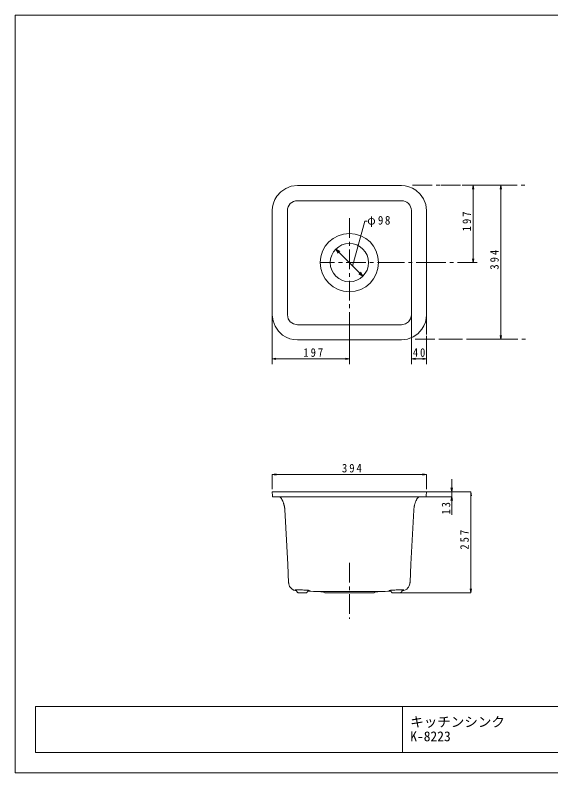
# Model space of a CAD drawing. Units: millimetres, scale not verified. Extents: x -1392 to 1350, y -947 to 991.
# Drawn here: x -1392 to -21, y -947 to 991 of the extents above; entities that cross this region are included whole.
import ezdxf
from ezdxf.enums import TextEntityAlignment as Align

# ---------------------------------------------------------------- set-up
doc = ezdxf.new("R2010")
doc.units = ezdxf.units.MM
doc.header["$LTSCALE"] = 10
doc.linetypes.add('CHAIN1', pattern=[8, 5, -1, 1, -1])
for name, color, linetype, lineweight in [('0-0_0', 7, 'Continuous', 5), ('0-1_DEFPOINTS', 7, 'Continuous', 5), ('F-0_ﾚｲﾔ-240', 7, 'Continuous', 5)]:
    doc.layers.add(name, color=color, linetype=linetype, lineweight=lineweight)
doc.styles.add('ＭＳ ゴシック', font='')
doc.styles.get('ＭＳ ゴシック').set_extended_font_data('MS Gothic')

msp = doc.modelspace()

# ---------------------------------------------------------------- linework, layer by layer
at = {"layer": '0-0_0'}
for p, q in [((-570.85, 392.7), (-560.4, 386.66)), ((-501.55, 323.4), (-507.59, 333.86)), ((-501.55, 323.4), (-512.01, 329.44)), ((-296.08, -240.99), (-285.53, -240.99))]:
    msp.add_line(p, q, dxfattribs=at)
for points in [[(-669.33, 555.09), (-684.89, 553.2), (-699.08, 547.79), (-711.46, 539.31), (-721.57, 528.19), (-726.85, 519.38), (-730.58, 510.12), (-732.78, 500.6), (-733.48, 491.03)], [(-402.87, 555.09), (-469.5, 555.09), (-536.12, 555.09), (-602.75, 555.09), (-669.37, 555.09)], [(-338.77, 491), (-340.71, 506.69), (-346.23, 520.99), (-354.86, 533.42), (-366.17, 543.54), (-374.9, 548.67), (-384.06, 552.29), (-393.45, 554.42), (-402.89, 555.09)], [(-687.33, 509.04), (-690.61, 505.05), (-692.94, 500.62), (-694.35, 495.89), (-694.82, 491.02)], [(-669.4, 516.43), (-674.51, 515.92), (-679.27, 514.45), (-683.58, 512.12), (-687.33, 509.04)], [(-669.4, 516.43), (-602.76, 516.43), (-536.12, 516.43), (-469.48, 516.43), (-402.84, 516.43)], [(-384.87, 508.99), (-388.86, 512.25), (-393.28, 514.58), (-397.99, 515.97), (-402.85, 516.43)], [(-377.43, 491.03), (-377.95, 496.15), (-379.43, 500.92), (-381.77, 505.24), (-384.87, 508.99)], [(-733.48, 490.99), (-733.48, 424.36), (-733.48, 357.74), (-733.48, 291.12), (-733.48, 224.49)], [(-694.82, 224.46), (-694.82, 291.1), (-694.82, 357.74), (-694.82, 424.38), (-694.82, 491.02)], [(-377.43, 491.02), (-377.43, 424.38), (-377.43, 357.74), (-377.43, 291.1), (-377.43, 224.46)], [(-338.77, 224.49), (-338.77, 291.12), (-338.77, 357.74), (-338.77, 424.36), (-338.77, 490.99)], [(-527.85, 349.31), (-497.08, 464.12), (-490.89, 464.12)], [(-501.55, 323.4), (-570.85, 392.7), (-564.81, 382.24)], [(-733.48, 224.5), (-731.61, 209.07), (-726.29, 194.99), (-717.94, 182.69), (-707, 172.59), (-698.11, 167.18), (-688.74, 163.36), (-679.1, 161.1), (-669.38, 160.39)], [(-694.82, 224.45), (-692.82, 214.55), (-687.37, 206.48), (-679.29, 201.04), (-669.4, 199.05)], [(-402.85, 160.39), (-387.29, 162.3), (-373.1, 167.72), (-360.73, 176.22), (-350.63, 187.35), (-345.36, 196.16), (-341.64, 205.43), (-339.46, 214.95), (-338.77, 224.52)], [(-402.83, 199.05), (-392.94, 201.04), (-384.86, 206.49), (-379.42, 214.57), (-377.43, 224.46)], [(-536.12, 199.05), (-569.44, 199.05), (-602.76, 199.05), (-636.09, 199.05), (-669.4, 199.05)], [(-402.84, 199.05), (-436.16, 199.05), (-469.48, 199.05), (-502.8, 199.05), (-536.12, 199.05)], [(-669.37, 160.39), (-602.75, 160.39), (-536.12, 160.39), (-469.5, 160.39), (-402.87, 160.39)], [(-733.73, -228.53), (-635.05, -228.53), (-536.38, -228.53), (-437.7, -228.53), (-339.02, -228.53)], [(-732.62, -241.25), (-732.9, -238.07), (-733.17, -234.89), (-733.45, -231.71), (-733.73, -228.53)], [(-340.14, -241.25), (-339.86, -238.07), (-339.58, -234.89), (-339.3, -231.71), (-339.02, -228.53)], [(-340.14, -241.25), (-438.26, -241.25), (-536.38, -241.25), (-634.5, -241.25), (-732.62, -241.25)], [(-714.06, -241.51), (-714.58, -241.37), (-714.82, -241.32), (-715.06, -241.29), (-715.6, -241.25)], [(-711.61, -243.39), (-712.17, -242.7), (-712.89, -242.1), (-713.69, -241.65), (-714.51, -241.4)], [(-714.05, -241.51), (-713.96, -241.55), (-713.88, -241.58), (-713.79, -241.62), (-713.7, -241.66)], [(-711.61, -243.39), (-710.93, -244.51), (-710.23, -245.64), (-709.54, -246.77), (-708.89, -247.91), (-708.67, -248.35), (-708.45, -248.81), (-708.23, -249.26), (-708.01, -249.7), (-707.86, -249.99), (-707.73, -250.28), (-707.59, -250.56), (-707.44, -250.85), (-707.22, -251.3), (-707, -251.75), (-706.78, -252.2), (-706.56, -252.65), (-706.06, -253.86), (-705.58, -255.1), (-705.12, -256.34), (-704.65, -257.57)], [(-368.1, -257.63), (-367.63, -256.38), (-367.17, -255.13), (-366.7, -253.88), (-366.19, -252.65), (-365.97, -252.2), (-365.75, -251.75), (-365.53, -251.3), (-365.31, -250.85), (-365.17, -250.57), (-365.03, -250.28), (-364.89, -250), (-364.75, -249.71), (-364.53, -249.26), (-364.31, -248.81), (-364.09, -248.36), (-363.87, -247.91), (-363.22, -246.77), (-362.53, -245.64), (-361.83, -244.51), (-361.14, -243.39)], [(-357.15, -241.25), (-358.35, -241.42), (-359.45, -241.86), (-360.4, -242.54), (-361.14, -243.39)], [(-704.02, -259.73), (-704.18, -259.21), (-704.34, -258.68), (-704.5, -258.15), (-704.66, -257.63)], [(-703.17, -262.64), (-703.54, -261.38), (-703.9, -260.12), (-704.27, -258.86), (-704.64, -257.6)], [(-704.56, -257.87), (-704.21, -259.06), (-703.84, -260.25), (-703.49, -261.45), (-703.17, -262.64), (-703.07, -263.13), (-702.97, -263.62), (-702.87, -264.11), (-702.77, -264.6), (-702.71, -264.92), (-702.65, -265.23), (-702.58, -265.54), (-702.52, -265.85), (-702.42, -266.34), (-702.32, -266.83), (-702.22, -267.32), (-702.12, -267.81), (-701.94, -269.12), (-701.8, -270.43), (-701.66, -271.75), (-701.52, -273.06)], [(-703.17, -262.64), (-702.9, -263.93), (-702.62, -265.22), (-702.35, -266.52), (-702.12, -267.81), (-702.06, -268.31), (-702.01, -268.81), (-701.95, -269.31), (-701.89, -269.8), (-701.78, -270.82), (-701.66, -271.83), (-701.55, -272.85), (-701.47, -273.86)], [(-368.1, -257.63), (-368.48, -258.88), (-368.87, -260.13), (-369.25, -261.38), (-369.59, -262.64), (-369.69, -263.13), (-369.79, -263.62), (-369.89, -264.11), (-369.99, -264.6), (-370.05, -264.92), (-370.11, -265.23), (-370.17, -265.54), (-370.24, -265.85), (-370.34, -266.34), (-370.44, -266.83), (-370.53, -267.32), (-370.63, -267.81), (-370.69, -268.31), (-370.75, -268.81), (-370.8, -269.31), (-370.86, -269.8), (-371.01, -271.12), (-371.14, -272.43), (-371.25, -273.74), (-371.34, -275.06), (-373.76, -321.15), (-376.18, -367.24), (-378.6, -413.34), (-381.02, -459.43), (-381.04, -459.93), (-381.07, -460.43), (-381.09, -460.93), (-381.12, -461.43)], [(-701.47, -273.86), (-699.01, -320.76), (-696.55, -367.65), (-694.09, -414.54), (-691.64, -461.43)], [(-691.67, -460.75), (-691.62, -461.5), (-691.56, -462.25), (-691.48, -462.99), (-691.39, -463.74)], [(-691.39, -463.73), (-689.03, -470.6), (-684.67, -476.11), (-678.8, -479.9), (-671.89, -481.6)], [(-386.42, -474.43), (-384.54, -471.96), (-383.07, -469.32), (-382.01, -466.55), (-381.37, -463.73)], [(-381.37, -463.74), (-381.28, -463.01), (-381.2, -462.28), (-381.14, -461.54), (-381.09, -460.81)], [(-675.61, -479.42), (-674.94, -479.38), (-674.19, -479.38), (-673.49, -479.41), (-672.92, -479.42), (-668.78, -479.39), (-664.59, -479.36), (-660.4, -479.36), (-656.23, -479.44), (-652.74, -479.64), (-649.26, -479.93), (-645.79, -480.21), (-642.3, -480.37)], [(-675.61, -479.42), (-675.34, -479.51), (-675.08, -479.6), (-674.81, -479.68), (-674.55, -479.77)], [(-674.55, -479.77), (-674.34, -479.87), (-674.14, -479.97), (-673.93, -480.07), (-673.73, -480.17), (-673.68, -480.19), (-673.64, -480.22), (-673.59, -480.24), (-673.55, -480.27)], [(-671.92, -481.56), (-672.31, -481.18), (-672.72, -480.84), (-673.13, -480.53), (-673.55, -480.27)], [(-670.16, -484.43), (-670.49, -483.62), (-670.9, -482.86), (-671.38, -482.17), (-671.92, -481.56)], [(-670.16, -484.44), (-669.69, -485.31), (-669.01, -485.97), (-668.16, -486.39), (-667.2, -486.55)], [(-647.25, -486.55), (-645.96, -486.43), (-644.89, -485.9), (-644.05, -485), (-643.45, -483.76)], [(-642.25, -482.34), (-642.61, -482.67), (-642.92, -483.02), (-643.21, -483.39), (-643.45, -483.76)], [(-642.58, -482.66), (-635.15, -482.92), (-627.73, -483.18), (-620.3, -483.44), (-612.87, -483.7)], [(-638.18, -480.87), (-638.62, -480.75), (-639.06, -480.68), (-639.51, -480.63), (-639.97, -480.59), (-640.55, -480.54), (-641.13, -480.48), (-641.72, -480.43), (-642.3, -480.37)], [(-640.83, -481.42), (-641.23, -481.62), (-641.6, -481.84), (-641.94, -482.08), (-642.25, -482.34)], [(-640.83, -481.42), (-640.57, -481.29), (-640.37, -481.22), (-640.2, -481.17), (-639.98, -481.1)], [(-639.98, -481.1), (-639.37, -480.97), (-639.09, -480.92), (-638.8, -480.9), (-638.18, -480.87)], [(-598.7, -486.55), (-602.18, -485.38), (-605.75, -484.51), (-609.35, -483.95), (-612.88, -483.7)], [(-459.88, -483.7), (-498.13, -483.7), (-536.38, -483.7), (-574.63, -483.7), (-612.87, -483.7)], [(-459.88, -483.7), (-463.64, -483.98), (-467.31, -484.57), (-470.8, -485.44), (-474.07, -486.55)], [(-459.88, -483.7), (-452.46, -483.44), (-445.03, -483.18), (-437.6, -482.92), (-430.18, -482.66)], [(-432.78, -481.1), (-433.39, -480.97), (-433.67, -480.92), (-433.95, -480.9), (-434.58, -480.87), (-434.15, -480.75), (-433.72, -480.68), (-433.28, -480.63), (-432.83, -480.59), (-431.87, -480.53), (-430.9, -480.46), (-429.94, -480.39), (-428.97, -480.33)], [(-430.44, -482.39), (-431, -481.99), (-431.56, -481.65), (-432.14, -481.36), (-432.77, -481.1)], [(-429.83, -483.03), (-429.97, -482.86), (-430.13, -482.68), (-430.3, -482.51), (-430.44, -482.39)], [(-429.83, -483.03), (-429.7, -483.21), (-429.57, -483.39), (-429.44, -483.58), (-429.31, -483.76)], [(-429.31, -483.76), (-429.15, -484.08), (-428.98, -484.4), (-428.82, -484.71), (-428.66, -485.03)], [(-428.97, -480.33), (-425.87, -480.13), (-422.78, -479.87), (-419.68, -479.62), (-416.57, -479.45), (-412.77, -479.37), (-408.96, -479.37), (-405.16, -479.41), (-401.38, -479.45), (-400.88, -479.45), (-400.38, -479.45), (-399.88, -479.46), (-399.38, -479.46), (-398.87, -479.44), (-398.29, -479.41), (-397.7, -479.39), (-397.15, -479.42)], [(-405.55, -486.55), (-404.58, -486.39), (-403.73, -485.96), (-403.05, -485.29), (-402.6, -484.44)], [(-402.6, -484.44), (-402.49, -484.19), (-402.39, -483.94), (-402.28, -483.68), (-402.17, -483.43), (-401.88, -482.89), (-401.61, -482.49), (-401.31, -482.12), (-400.92, -481.65)], [(-398.21, -479.77), (-398.73, -480.03), (-399.19, -480.27), (-399.64, -480.54), (-400.12, -480.9), (-400.32, -481.09), (-400.52, -481.27), (-400.72, -481.46), (-400.92, -481.65)], [(-400.91, -481.65), (-396.68, -480.89), (-392.81, -479.38), (-389.36, -477.2), (-386.42, -474.43)], [(-397.15, -479.42), (-397.41, -479.51), (-397.68, -479.6), (-397.94, -479.68), (-398.21, -479.77)], [(-667.2, -486.55), (-666.7, -486.55), (-666.2, -486.55), (-665.7, -486.55), (-665.2, -486.55), (-661.11, -486.55), (-657.03, -486.55), (-652.94, -486.55), (-648.85, -486.55), (-648.35, -486.55), (-647.85, -486.55), (-647.35, -486.55), (-646.85, -486.55), (-646.72, -486.54), (-646.58, -486.53), (-646.45, -486.52), (-646.32, -486.5)], [(-598.69, -486.55), (-567.54, -486.55), (-536.38, -486.55), (-505.22, -486.55), (-474.06, -486.55)], [(-428.66, -485.03), (-428.12, -485.68), (-427.46, -486.15), (-426.71, -486.45), (-425.91, -486.55)], [(-425.91, -486.55), (-420.82, -486.55), (-415.73, -486.55), (-410.64, -486.55), (-405.55, -486.55)]]:
    msp.add_lwpolyline(points, dxfattribs=at)
for radius in [74.63, 49]:
    msp.add_circle((-536.2, 358.05), radius, dxfattribs=at)
at = {"layer": '0-1_DEFPOINTS'}
for p, q in [((-219.61, 555.79), (-247.49, 555.79)), ((-219.61, 555.79), (-221.34, 545.94)), ((-219.61, 555.79), (-219.61, 358.05)), ((-219.61, 555.79), (-217.87, 545.94)), ((-148.84, 555.79), (-219.61, 555.79)), ((-148.84, 555.79), (-150.58, 545.94)), ((-148.84, 555.79), (-148.84, 161.79)), ((-148.84, 555.79), (-147.11, 545.94)), ((-219.61, 358.05), (-247.49, 358.05)), ((-219.61, 358.05), (-221.34, 367.9)), ((-219.61, 358.05), (-217.87, 367.9)), ((-734.22, 126.31), (-734.22, 224.49)), ((-536.2, 126.31), (-536.2, 224.49)), ((-377.05, 111.63), (-377.05, 160.39)), ((-338.68, 111.63), (-338.68, 160.39)), ((-148.84, 161.79), (-219.61, 161.79)), ((-148.84, 161.79), (-150.58, 171.63)), ((-148.84, 161.79), (-147.11, 171.63)), ((-734.22, 111.63), (-724.37, 113.36)), ((-734.22, 111.63), (-536.2, 111.63)), ((-734.22, 111.63), (-724.37, 109.89)), ((-536.2, 111.63), (-546.05, 113.36)), ((-536.2, 111.63), (-546.05, 109.89)), ((-377.05, 111.63), (-367.2, 113.36)), ((-377.05, 111.63), (-338.68, 111.63)), ((-377.05, 111.63), (-367.2, 109.89)), ((-338.68, 111.63), (-348.53, 113.36)), ((-338.68, 111.63), (-348.53, 109.89)), ((-733.73, -184.09), (-723.88, -182.36)), ((-733.73, -184.09), (-339.02, -184.09)), ((-733.73, -184.09), (-723.88, -185.83)), ((-733.73, -184.09), (-733.73, -221.57)), ((-339.02, -184.09), (-348.87, -182.36)), ((-339.02, -184.09), (-348.87, -185.83)), ((-339.02, -184.09), (-339.02, -221.57)), ((-274.47, -195.86), (-274.47, -287.3)), ((-274.47, -228.46), (-339.02, -228.46)), ((-274.47, -228.46), (-276.21, -218.61)), ((-274.47, -228.46), (-272.74, -218.61)), ((-225.44, -228.46), (-274.47, -228.46)), ((-225.44, -228.46), (-225.44, -486.55)), ((-225.44, -228.46), (-223.7, -238.31)), ((-274.47, -240.99), (-340.14, -240.99)), ((-274.47, -240.99), (-276.21, -250.84)), ((-274.47, -240.99), (-272.74, -250.84)), ((-225.44, -486.55), (-227.18, -476.7)), ((-225.44, -486.55), (-223.7, -476.7)), ((-225.44, -486.55), (-405.55, -486.55))]:
    msp.add_line(p, q, dxfattribs=at)
at = {"layer": '0-1_DEFPOINTS', "linetype": 'CHAIN1'}
for p, q in [((-536.2, 181.33), (-536.2, 480.53)), ((-414.22, 358.05), (-611.02, 358.05)), ((-315.26, 358.05), (-414.22, 358.05)), ((-209.55, 358.05), (-315.26, 358.05)), ((-377.05, 224.46), (-377.05, 180.37)), ((-338.68, 224.46), (-338.68, 161.79)), ((-536.2, 98.16), (-536.2, 181.33)), ((-734.22, 129.52), (-734.22, 106.5)), ((-734.22, 121.18), (-734.22, 98.16)), ((-536.2, -410.33), (-536.2, -553.49))]:
    msp.add_line(p, q, dxfattribs=at)
for points in [[(-374.41, 555.79), (-301.88, 555.79), (-229.35, 555.79), (-156.82, 555.79), (-84.29, 555.79)], [(-734.22, 190.24), (-734.22, 167.22), (-734.22, 144.2)], [(-377.05, 180.37), (-377.05, 152.96), (-377.05, 125.56), (-377.05, 98.16)], [(-367.6, 161.79), (-296.78, 161.79), (-225.95, 161.79), (-155.12, 161.79), (-84.29, 161.79)], [(-338.68, 170.64), (-338.68, 146.48), (-338.68, 122.32), (-338.68, 98.16)]]:
    msp.add_lwpolyline(points, dxfattribs=at)
at = {"layer": 'F-0_ﾚｲﾔ-240'}
for p, q in [((-1339.08, -777.82), (1297.56, -777.82)), ((-1339.08, -777.82), (-1339.08, -895.37)), ((-400.44, -777.82), (-400.44, -895.37)), ((-1339.08, -895.37), (1297.56, -895.37))]:
    msp.add_line(p, q, dxfattribs=at)
msp.add_lwpolyline([(-1391.5, 991.14), (1350.16, 991.14), (1350.16, -947.41), (-1391.5, -947.41)], close=True, dxfattribs=at)

# ---------------------------------------------------------------- texts
at = {"layer": '0-0_0', "insert": (-490.55, 449.39), "char_height": 21.99, "attachment_point": 7, "style": 'ＭＳ ゴシック'}
msp.add_mtext('\\T1.26;\\W0.95;φ98', dxfattribs=at)
at = {"layer": '0-1_DEFPOINTS', "char_height": 21.99, "attachment_point": 7, "rotation": 90, "style": 'ＭＳ ゴシック'}
for s, insert in [('\\T1.38;\\W0.9;197', (-224.61, 438.17)), ('\\T1.38;\\W0.9;394', (-153.84, 340.04)), ('\\T1.36;\\W0.9;13', (-277.67, -286.43)), ('\\T1.38;\\W0.9;257', (-230.44, -376.26))]:
    msp.add_mtext(s, dxfattribs=dict(at, insert=insert))
at = {"layer": '0-1_DEFPOINTS', "char_height": 21.99, "attachment_point": 7, "style": 'ＭＳ ゴシック'}
for s, insert in [('\\T1.38;\\W0.9;197', (-653.96, 116.63)), ('\\T1.36;\\W0.9;40', (-373.72, 116.75)), ('\\T1.38;\\W0.9;394', (-555.13, -179.09))]:
    msp.add_mtext(s, dxfattribs=dict(at, insert=insert))
at = {"layer": 'F-0_ﾚｲﾔ-240', "style": 'ＭＳ ゴシック'}
for s, p in [('キッチンシンク', (-380.47, -837.4)), ('K-8223', (-380.47, -874.24))]:
    msp.add_text(s, height=25.38, dxfattribs=at).set_placement(p, align=Align.BOTTOM_LEFT)

doc.saveas('drawing.dxf')
